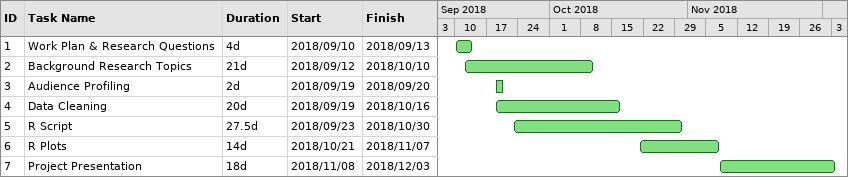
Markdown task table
| ID | Task | Duration | Start | Finish |
|---|---|---|---|---|
| 1 | Work Plan & Research Questions | 4d | 2018-09-10 | 2018-09-13 |
| 2 | Background Research Topics | 21d | 2018-09-12 | 2018-10-10 |
| 3 | Audience Profiling | 2d | 2018-09-19 | 2018-09-20 |
| 4 | Data Cleaning | 20d | 2018-09-19 | 2018-10-16 |
| 5 | R Script | 27.5d | 2018-09-23 | 2018-10-30 |
| 6 | R Plots | 14d | 2018-10-21 | 2018-11-07 |
| 7 | Project Presentation | 18d | 2018-11-08 | 2018-12-03 |
